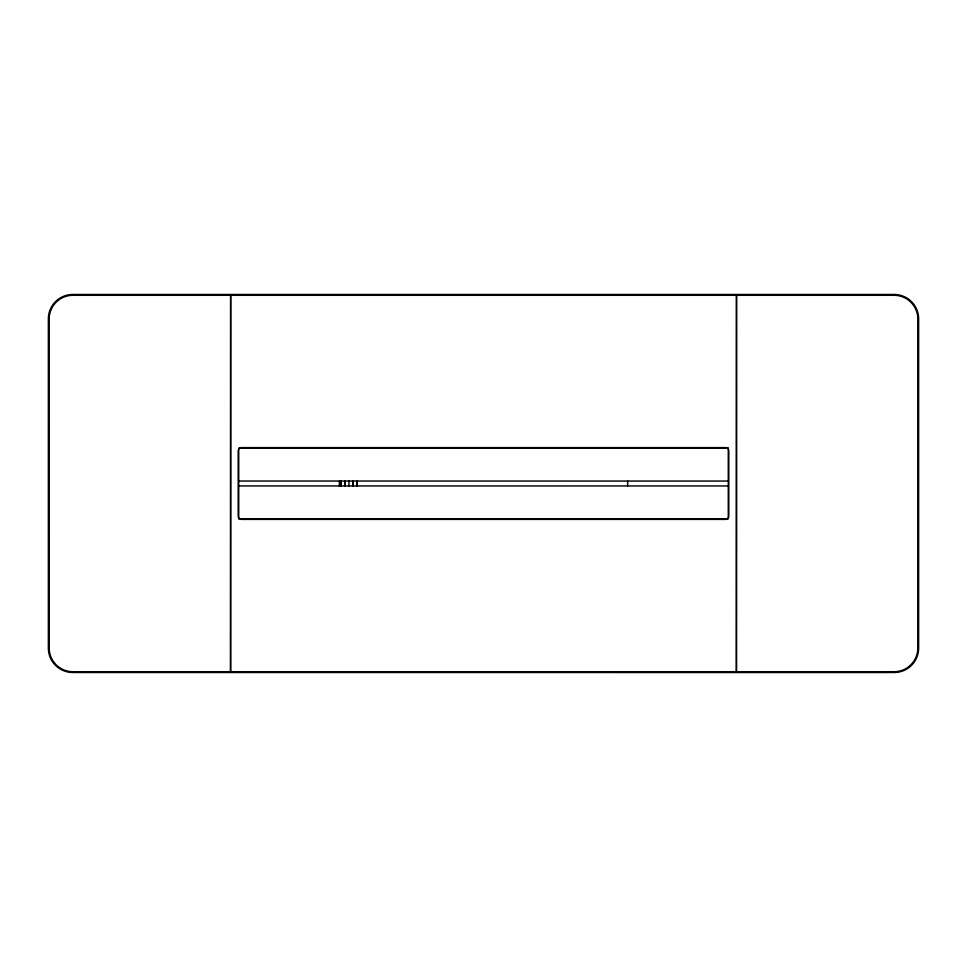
<?xml version="1.0" encoding="UTF-8"?>
<svg xmlns="http://www.w3.org/2000/svg" width="967" height="967" viewBox="0 0 967 967"><rect width="100%" height="100%" fill="white"/><g stroke="black" fill="none" stroke-linecap="round" stroke-linejoin="round"><path stroke-width="1.45" d="M238.728 481.046L728.272 481.058M238.728 485.942L728.272 485.954M627.643 481.058L627.643 485.942M357.174 481.046L357.174 485.942M357.041 481.046L357.041 485.942M353.088 481.046L353.088 485.942M352.955 481.046L352.955 485.942M349.014 481.046L348.869 485.942M344.929 481.046L344.929 485.942M344.796 481.046L344.796 485.942M340.855 481.046L340.855 485.942M340.722 481.046L340.722 485.942M339.357 481.046L339.357 485.942M894.173 294.476L72.827 294.476A24.477 24.477 0 0 0 48.35 318.965L48.35 648.035A24.477 24.477 0 0 0 72.827 672.512L894.173 672.524A24.477 24.477 0 0 0 918.65 648.035L918.65 318.965A24.477 24.477 0 0 0 894.173 294.488M894.173 295.298L72.827 295.298A23.655 23.655 0 0 0 49.16 318.965L49.172 648.035A23.655 23.655 0 0 0 72.827 671.702L894.173 671.702A23.667 23.655 0 0 0 917.84 648.035L917.84 318.965A23.667 23.655 0 0 0 894.173 295.298M725.552 447.6L241.448 447.6A3.264 3.264 0 0 0 238.184 450.864L238.184 516.136A3.264 3.264 0 0 0 241.448 519.4L725.552 519.4A3.264 3.264 0 0 0 728.816 516.136L728.816 450.864A3.264 3.264 0 0 0 725.552 447.6M728.272 448.144L238.728 448.144L238.728 518.856L728.272 518.856L728.272 448.144M736.503 671.702L736.503 295.298L736.358 671.702M230.642 671.702L230.642 295.298L230.497 671.702"/></g></svg>
